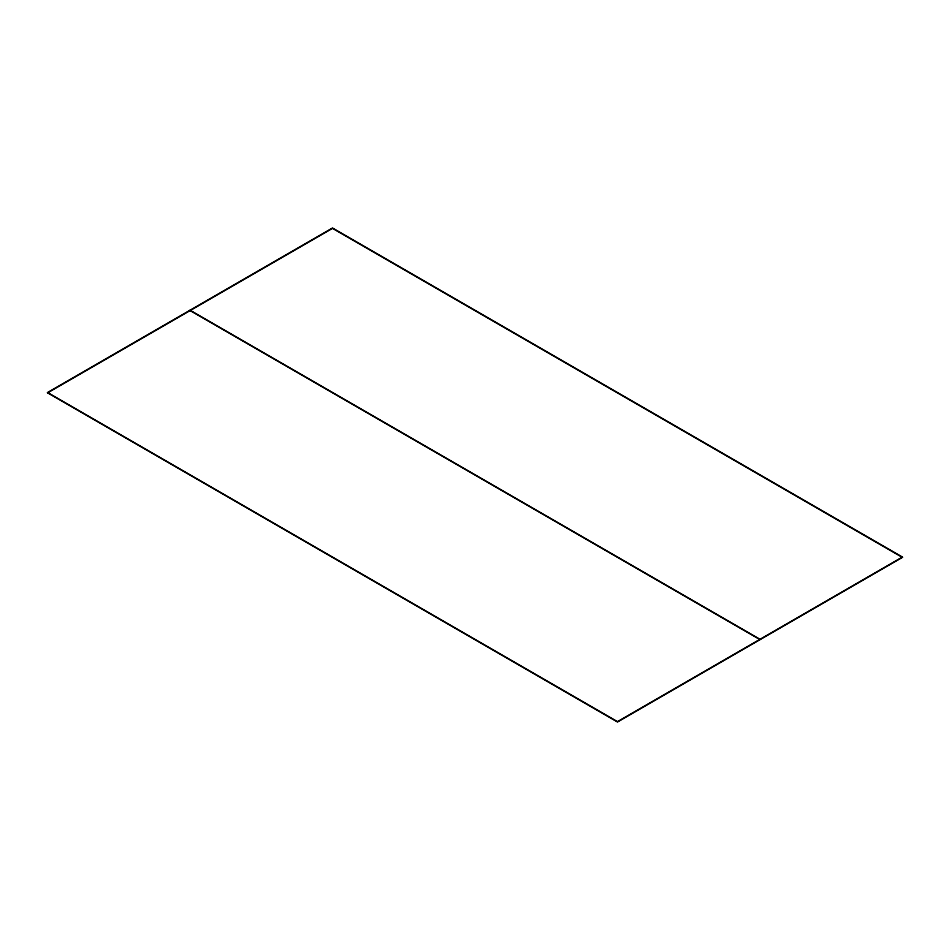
<?xml version="1.0" encoding="UTF-8"?>
<svg xmlns="http://www.w3.org/2000/svg" width="950" height="950" viewBox="0 0 950 950"><rect width="100%" height="100%" fill="white"/><g stroke="black" fill="none" stroke-linecap="round" stroke-linejoin="round"><path stroke-width="1.43" d="M47.5 392.623L332.5 228.083L902.5 557.163L617.5 721.917L47.5 392.623L617.5 721.715L902.5 557.163M47.5 392.837L332.5 228.285L902.5 557.377M760 639.445L190 310.353L760 639.445"/></g></svg>
